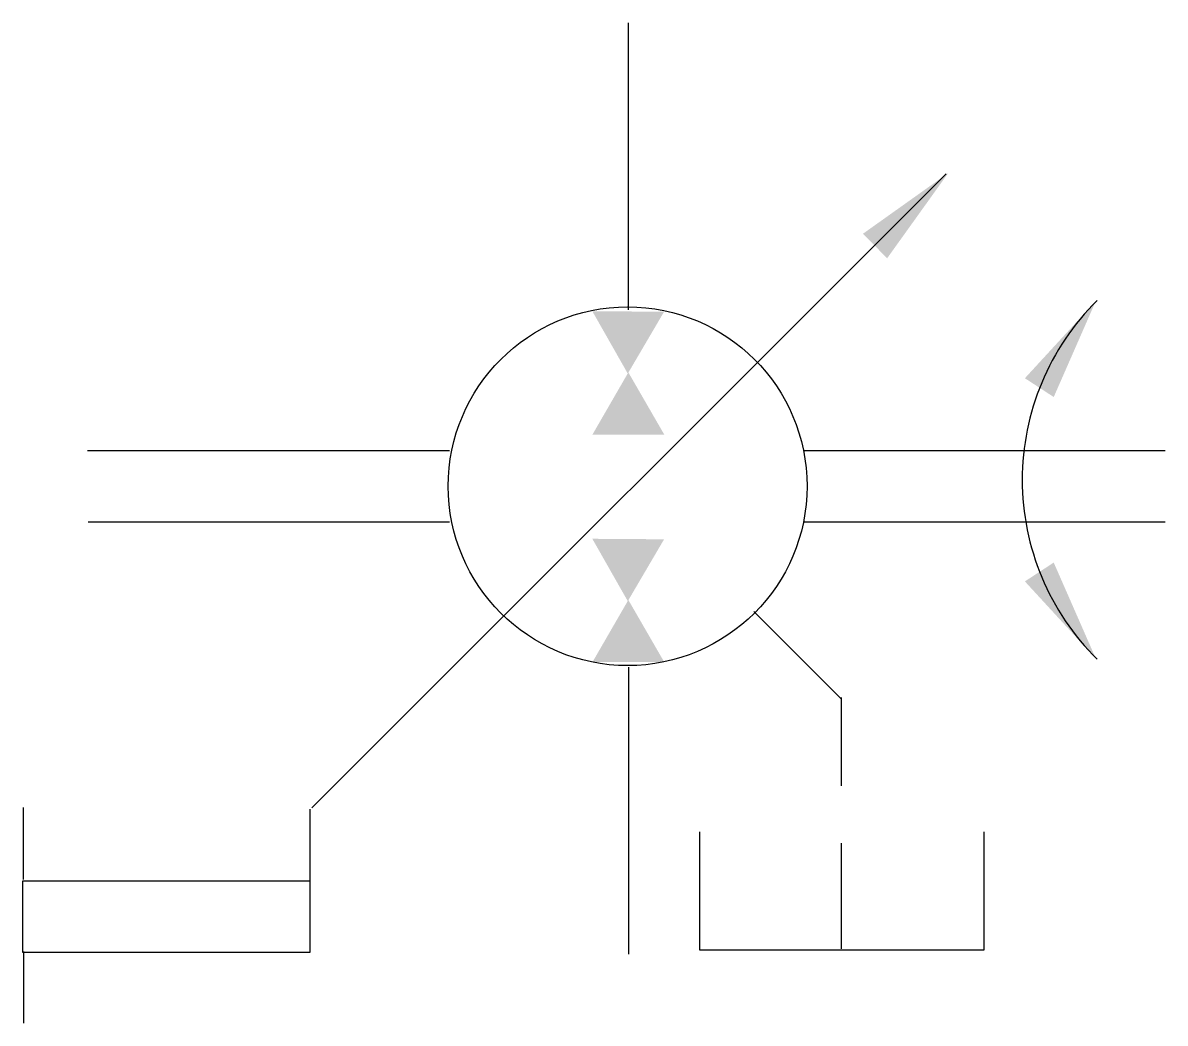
# Model space of a CAD drawing. Extents: x 83 to 114.8, y 147.7 to 175.6.
import ezdxf

# ---------------------------------------------------------------- set-up
doc = ezdxf.new("R2010")
doc.units = 0
doc.header["$LTSCALE"] = 5
doc.header["$MEASUREMENT"] = 0
doc.layers.add('11', color=1, linetype='CONTINUOUS')
doc.layers.add('12', color=2, linetype='CONTINUOUS')

# ---------------------------------------------------------------- blocks, each defined once
blk = doc.blocks.new('5171', base_point=(201.305, 88.5))
at = {"layer": '11'}
for p, q in [((201.383, 88.426), (201.383, 93.426)), ((213.383, 93.426), (213.383, 88.426)), ((213.383, 88.426), (201.383, 88.426))]:
    blk.add_line(p, q, dxfattribs=at)

msp = doc.modelspace()

# ---------------------------------------------------------------- linework, layer by layer
at = {"layer": '11'}
for p, q in [((99.872, 167.564), (99.872, 175.564)), ((108.73, 171.358), (91.052, 153.681)), ((84.794, 163.646), (94.887, 163.646)), ((104.741, 163.646), (114.833, 163.646)), ((94.887, 161.646), (84.814, 161.646)), ((114.833, 161.646), (104.76, 161.646)), ((99.872, 157.601), (99.872, 149.601)), ((83.009, 151.686), (83.009, 153.686)), ((90.995, 153.647), (90.995, 149.647)), ((82.995, 151.647), (91.015, 151.647)), ((82.995, 149.647), (82.995, 151.647)), ((90.995, 149.647), (82.995, 149.647)), ((83.009, 149.678), (83.009, 147.678))]:
    msp.add_line(p, q, dxfattribs=at)
msp.add_circle((99.852, 162.646), 5, dxfattribs=at)
msp.add_arc((117.881, 162.825), 7.031, 134.6929, 225.3648, dxfattribs=at)
at = {"layer": '12'}
for p, q in [((103.367, 159.154), (105.802, 156.72)), ((105.802, 156.752), (105.802, 154.294)), ((105.802, 152.694), (105.802, 149.747))]:
    msp.add_line(p, q, dxfattribs=at)
for points in [[(106.408, 169.683), (107.086, 169.003), (108.787, 171.376)], [(110.924, 165.657), (111.728, 165.133), (112.9, 167.807)], [(99.856, 165.786), (98.868, 167.525), (100.868, 167.511)], [(99.872, 165.82), (98.872, 164.088), (100.872, 164.088)], [(99.856, 159.442), (98.868, 161.181), (100.868, 161.167)], [(110.924, 159.993), (111.728, 160.518), (112.9, 157.844)], [(99.872, 159.476), (98.872, 157.744), (100.872, 157.744)]]:
    msp.add_solid(points, dxfattribs=at)

# ---------------------------------------------------------------- block references
at = {"layer": '11', "xscale": 0.66, "yscale": 0.66, "zscale": 0.66}
msp.add_blockref('5171', (101.809, 149.757), dxfattribs=at)

doc.saveas('drawing.dxf')
